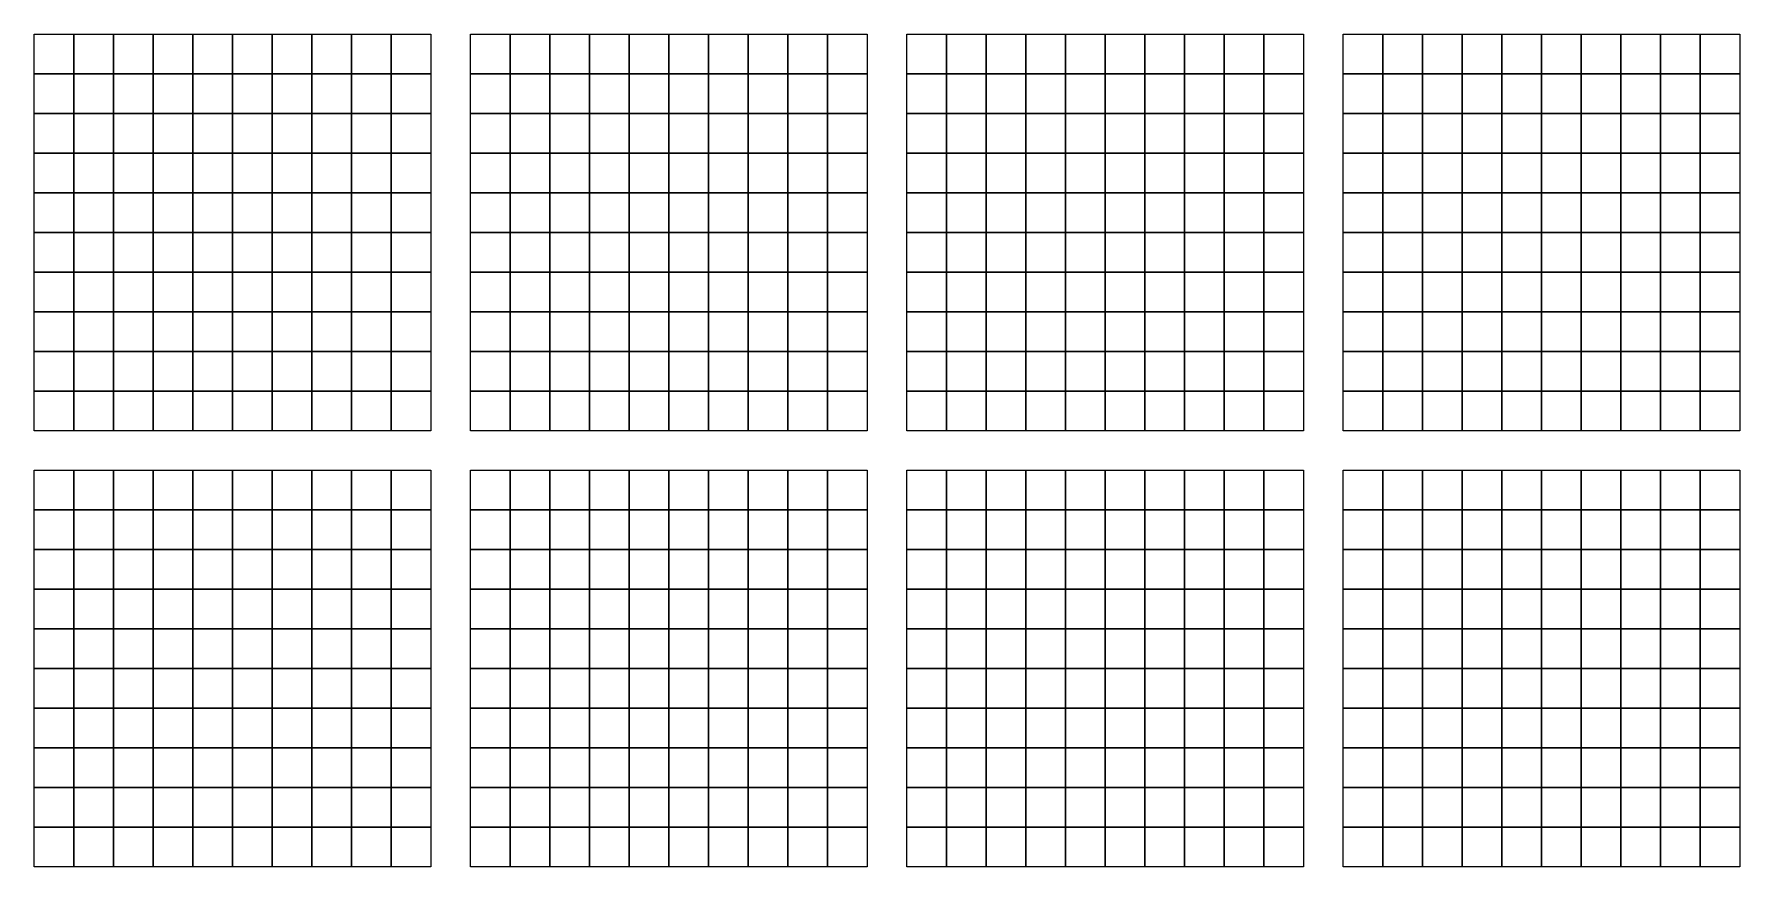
# Model space of a CAD drawing. Header units: millimetres. Extents: x -978 to 2856, y -2564 to 866.
# Drawn here: x 2426 to 2856, y 199 to 409 of the extents above; entities that cross this region are included whole.
import ezdxf

# ---------------------------------------------------------------- set-up
doc = ezdxf.new("R2010")
doc.units = ezdxf.units.MM
doc.header["$MEASUREMENT"] = 0

msp = doc.modelspace()

# ---------------------------------------------------------------- linework, layer by layer
for points in [[(2426, 409), (2436, 409), (2436, 399), (2426, 399)], [(2436, 409), (2446, 409), (2446, 399), (2436, 399)], [(2446, 409), (2456, 409), (2456, 399), (2446, 399)], [(2456, 409), (2466, 409), (2466, 399), (2456, 399)], [(2466, 409), (2476, 409), (2476, 399), (2466, 399)], [(2476, 409), (2486, 409), (2486, 399), (2476, 399)], [(2486, 409), (2496, 409), (2496, 399), (2486, 399)], [(2496, 409), (2506, 409), (2506, 399), (2496, 399)], [(2506, 409), (2516, 409), (2516, 399), (2506, 399)], [(2516, 409), (2526, 409), (2526, 399), (2516, 399)], [(2536, 409), (2546, 409), (2546, 399), (2536, 399)], [(2546, 409), (2556, 409), (2556, 399), (2546, 399)], [(2556, 409), (2566, 409), (2566, 399), (2556, 399)], [(2566, 409), (2576, 409), (2576, 399), (2566, 399)], [(2576, 409), (2586, 409), (2586, 399), (2576, 399)], [(2586, 409), (2596, 409), (2596, 399), (2586, 399)], [(2596, 409), (2606, 409), (2606, 399), (2596, 399)], [(2606, 409), (2616, 409), (2616, 399), (2606, 399)], [(2616, 409), (2626, 409), (2626, 399), (2616, 399)], [(2626, 409), (2636, 409), (2636, 399), (2626, 399)], [(2646, 409), (2656, 409), (2656, 399), (2646, 399)], [(2656, 409), (2666, 409), (2666, 399), (2656, 399)], [(2666, 409), (2676, 409), (2676, 399), (2666, 399)], [(2676, 409), (2686, 409), (2686, 399), (2676, 399)], [(2686, 409), (2696, 409), (2696, 399), (2686, 399)], [(2696, 409), (2706, 409), (2706, 399), (2696, 399)], [(2706, 409), (2716, 409), (2716, 399), (2706, 399)], [(2716, 409), (2726, 409), (2726, 399), (2716, 399)], [(2726, 409), (2736, 409), (2736, 399), (2726, 399)], [(2736, 409), (2746, 409), (2746, 399), (2736, 399)], [(2756, 409), (2766, 409), (2766, 399), (2756, 399)], [(2766, 409), (2776, 409), (2776, 399), (2766, 399)], [(2776, 409), (2786, 409), (2786, 399), (2776, 399)], [(2786, 409), (2796, 409), (2796, 399), (2786, 399)], [(2796, 409), (2806, 409), (2806, 399), (2796, 399)], [(2806, 409), (2816, 409), (2816, 399), (2806, 399)], [(2816, 409), (2826, 409), (2826, 399), (2816, 399)], [(2826, 409), (2836, 409), (2836, 399), (2826, 399)], [(2836, 409), (2846, 409), (2846, 399), (2836, 399)], [(2846, 409), (2856, 409), (2856, 399), (2846, 399)], [(2426, 399), (2436, 399), (2436, 389), (2426, 389)], [(2436, 399), (2446, 399), (2446, 389), (2436, 389)], [(2446, 399), (2456, 399), (2456, 389), (2446, 389)], [(2456, 399), (2466, 399), (2466, 389), (2456, 389)], [(2466, 399), (2476, 399), (2476, 389), (2466, 389)], [(2476, 399), (2486, 399), (2486, 389), (2476, 389)], [(2486, 399), (2496, 399), (2496, 389), (2486, 389)], [(2496, 399), (2506, 399), (2506, 389), (2496, 389)], [(2506, 399), (2516, 399), (2516, 389), (2506, 389)], [(2516, 399), (2526, 399), (2526, 389), (2516, 389)], [(2536, 399), (2546, 399), (2546, 389), (2536, 389)], [(2546, 399), (2556, 399), (2556, 389), (2546, 389)], [(2556, 399), (2566, 399), (2566, 389), (2556, 389)], [(2566, 399), (2576, 399), (2576, 389), (2566, 389)], [(2576, 399), (2586, 399), (2586, 389), (2576, 389)], [(2586, 399), (2596, 399), (2596, 389), (2586, 389)], [(2596, 399), (2606, 399), (2606, 389), (2596, 389)], [(2606, 399), (2616, 399), (2616, 389), (2606, 389)], [(2616, 399), (2626, 399), (2626, 389), (2616, 389)], [(2626, 399), (2636, 399), (2636, 389), (2626, 389)], [(2646, 399), (2656, 399), (2656, 389), (2646, 389)], [(2656, 399), (2666, 399), (2666, 389), (2656, 389)], [(2666, 399), (2676, 399), (2676, 389), (2666, 389)], [(2676, 399), (2686, 399), (2686, 389), (2676, 389)], [(2686, 399), (2696, 399), (2696, 389), (2686, 389)], [(2696, 399), (2706, 399), (2706, 389), (2696, 389)], [(2706, 399), (2716, 399), (2716, 389), (2706, 389)], [(2716, 399), (2726, 399), (2726, 389), (2716, 389)], [(2726, 399), (2736, 399), (2736, 389), (2726, 389)], [(2736, 399), (2746, 399), (2746, 389), (2736, 389)], [(2756, 399), (2766, 399), (2766, 389), (2756, 389)], [(2766, 399), (2776, 399), (2776, 389), (2766, 389)], [(2776, 399), (2786, 399), (2786, 389), (2776, 389)], [(2786, 399), (2796, 399), (2796, 389), (2786, 389)], [(2796, 399), (2806, 399), (2806, 389), (2796, 389)], [(2806, 399), (2816, 399), (2816, 389), (2806, 389)], [(2816, 399), (2826, 399), (2826, 389), (2816, 389)], [(2826, 399), (2836, 399), (2836, 389), (2826, 389)], [(2836, 399), (2846, 399), (2846, 389), (2836, 389)], [(2846, 399), (2856, 399), (2856, 389), (2846, 389)], [(2426, 389), (2436, 389), (2436, 379), (2426, 379)], [(2436, 389), (2446, 389), (2446, 379), (2436, 379)], [(2446, 389), (2456, 389), (2456, 379), (2446, 379)], [(2456, 389), (2466, 389), (2466, 379), (2456, 379)], [(2466, 389), (2476, 389), (2476, 379), (2466, 379)], [(2476, 389), (2486, 389), (2486, 379), (2476, 379)], [(2486, 389), (2496, 389), (2496, 379), (2486, 379)], [(2496, 389), (2506, 389), (2506, 379), (2496, 379)], [(2506, 389), (2516, 389), (2516, 379), (2506, 379)], [(2516, 389), (2526, 389), (2526, 379), (2516, 379)], [(2536, 389), (2546, 389), (2546, 379), (2536, 379)], [(2546, 389), (2556, 389), (2556, 379), (2546, 379)], [(2556, 389), (2566, 389), (2566, 379), (2556, 379)], [(2566, 389), (2576, 389), (2576, 379), (2566, 379)], [(2576, 389), (2586, 389), (2586, 379), (2576, 379)], [(2586, 389), (2596, 389), (2596, 379), (2586, 379)], [(2596, 389), (2606, 389), (2606, 379), (2596, 379)], [(2606, 389), (2616, 389), (2616, 379), (2606, 379)], [(2616, 389), (2626, 389), (2626, 379), (2616, 379)], [(2626, 389), (2636, 389), (2636, 379), (2626, 379)], [(2646, 389), (2656, 389), (2656, 379), (2646, 379)], [(2656, 389), (2666, 389), (2666, 379), (2656, 379)], [(2666, 389), (2676, 389), (2676, 379), (2666, 379)], [(2676, 389), (2686, 389), (2686, 379), (2676, 379)], [(2686, 389), (2696, 389), (2696, 379), (2686, 379)], [(2696, 389), (2706, 389), (2706, 379), (2696, 379)], [(2706, 389), (2716, 389), (2716, 379), (2706, 379)], [(2716, 389), (2726, 389), (2726, 379), (2716, 379)], [(2726, 389), (2736, 389), (2736, 379), (2726, 379)], [(2736, 389), (2746, 389), (2746, 379), (2736, 379)], [(2756, 389), (2766, 389), (2766, 379), (2756, 379)], [(2766, 389), (2776, 389), (2776, 379), (2766, 379)], [(2776, 389), (2786, 389), (2786, 379), (2776, 379)], [(2786, 389), (2796, 389), (2796, 379), (2786, 379)], [(2796, 389), (2806, 389), (2806, 379), (2796, 379)], [(2806, 389), (2816, 389), (2816, 379), (2806, 379)], [(2816, 389), (2826, 389), (2826, 379), (2816, 379)], [(2826, 389), (2836, 389), (2836, 379), (2826, 379)], [(2836, 389), (2846, 389), (2846, 379), (2836, 379)], [(2846, 389), (2856, 389), (2856, 379), (2846, 379)], [(2426, 379), (2436, 379), (2436, 369), (2426, 369)], [(2436, 379), (2446, 379), (2446, 369), (2436, 369)], [(2446, 379), (2456, 379), (2456, 369), (2446, 369)], [(2456, 379), (2466, 379), (2466, 369), (2456, 369)], [(2466, 379), (2476, 379), (2476, 369), (2466, 369)], [(2476, 379), (2486, 379), (2486, 369), (2476, 369)], [(2486, 379), (2496, 379), (2496, 369), (2486, 369)], [(2496, 379), (2506, 379), (2506, 369), (2496, 369)], [(2506, 379), (2516, 379), (2516, 369), (2506, 369)], [(2516, 379), (2526, 379), (2526, 369), (2516, 369)], [(2536, 379), (2546, 379), (2546, 369), (2536, 369)], [(2546, 379), (2556, 379), (2556, 369), (2546, 369)], [(2556, 379), (2566, 379), (2566, 369), (2556, 369)], [(2566, 379), (2576, 379), (2576, 369), (2566, 369)], [(2576, 379), (2586, 379), (2586, 369), (2576, 369)], [(2586, 379), (2596, 379), (2596, 369), (2586, 369)], [(2596, 379), (2606, 379), (2606, 369), (2596, 369)], [(2606, 379), (2616, 379), (2616, 369), (2606, 369)], [(2616, 379), (2626, 379), (2626, 369), (2616, 369)], [(2626, 379), (2636, 379), (2636, 369), (2626, 369)], [(2646, 379), (2656, 379), (2656, 369), (2646, 369)], [(2656, 379), (2666, 379), (2666, 369), (2656, 369)], [(2666, 379), (2676, 379), (2676, 369), (2666, 369)], [(2676, 379), (2686, 379), (2686, 369), (2676, 369)], [(2686, 379), (2696, 379), (2696, 369), (2686, 369)], [(2696, 379), (2706, 379), (2706, 369), (2696, 369)], [(2706, 379), (2716, 379), (2716, 369), (2706, 369)], [(2716, 379), (2726, 379), (2726, 369), (2716, 369)], [(2726, 379), (2736, 379), (2736, 369), (2726, 369)], [(2736, 379), (2746, 379), (2746, 369), (2736, 369)], [(2756, 379), (2766, 379), (2766, 369), (2756, 369)], [(2766, 379), (2776, 379), (2776, 369), (2766, 369)], [(2776, 379), (2786, 379), (2786, 369), (2776, 369)], [(2786, 379), (2796, 379), (2796, 369), (2786, 369)], [(2796, 379), (2806, 379), (2806, 369), (2796, 369)], [(2806, 379), (2816, 379), (2816, 369), (2806, 369)], [(2816, 379), (2826, 379), (2826, 369), (2816, 369)], [(2826, 379), (2836, 379), (2836, 369), (2826, 369)], [(2836, 379), (2846, 379), (2846, 369), (2836, 369)], [(2846, 379), (2856, 379), (2856, 369), (2846, 369)], [(2426, 369), (2436, 369), (2436, 359), (2426, 359)], [(2436, 369), (2446, 369), (2446, 359), (2436, 359)], [(2446, 369), (2456, 369), (2456, 359), (2446, 359)], [(2456, 369), (2466, 369), (2466, 359), (2456, 359)], [(2466, 369), (2476, 369), (2476, 359), (2466, 359)], [(2476, 369), (2486, 369), (2486, 359), (2476, 359)], [(2486, 369), (2496, 369), (2496, 359), (2486, 359)], [(2496, 369), (2506, 369), (2506, 359), (2496, 359)], [(2506, 369), (2516, 369), (2516, 359), (2506, 359)], [(2516, 369), (2526, 369), (2526, 359), (2516, 359)], [(2536, 369), (2546, 369), (2546, 359), (2536, 359)], [(2546, 369), (2556, 369), (2556, 359), (2546, 359)], [(2556, 369), (2566, 369), (2566, 359), (2556, 359)], [(2566, 369), (2576, 369), (2576, 359), (2566, 359)], [(2576, 369), (2586, 369), (2586, 359), (2576, 359)], [(2586, 369), (2596, 369), (2596, 359), (2586, 359)], [(2596, 369), (2606, 369), (2606, 359), (2596, 359)], [(2606, 369), (2616, 369), (2616, 359), (2606, 359)], [(2616, 369), (2626, 369), (2626, 359), (2616, 359)], [(2626, 369), (2636, 369), (2636, 359), (2626, 359)], [(2646, 369), (2656, 369), (2656, 359), (2646, 359)], [(2656, 369), (2666, 369), (2666, 359), (2656, 359)], [(2666, 369), (2676, 369), (2676, 359), (2666, 359)], [(2676, 369), (2686, 369), (2686, 359), (2676, 359)], [(2686, 369), (2696, 369), (2696, 359), (2686, 359)], [(2696, 369), (2706, 369), (2706, 359), (2696, 359)], [(2706, 369), (2716, 369), (2716, 359), (2706, 359)], [(2716, 369), (2726, 369), (2726, 359), (2716, 359)], [(2726, 369), (2736, 369), (2736, 359), (2726, 359)], [(2736, 369), (2746, 369), (2746, 359), (2736, 359)], [(2756, 369), (2766, 369), (2766, 359), (2756, 359)], [(2766, 369), (2776, 369), (2776, 359), (2766, 359)], [(2776, 369), (2786, 369), (2786, 359), (2776, 359)], [(2786, 369), (2796, 369), (2796, 359), (2786, 359)], [(2796, 369), (2806, 369), (2806, 359), (2796, 359)], [(2806, 369), (2816, 369), (2816, 359), (2806, 359)], [(2816, 369), (2826, 369), (2826, 359), (2816, 359)], [(2826, 369), (2836, 369), (2836, 359), (2826, 359)], [(2836, 369), (2846, 369), (2846, 359), (2836, 359)], [(2846, 369), (2856, 369), (2856, 359), (2846, 359)], [(2426, 359), (2436, 359), (2436, 349), (2426, 349)], [(2436, 359), (2446, 359), (2446, 349), (2436, 349)], [(2446, 359), (2456, 359), (2456, 349), (2446, 349)], [(2456, 359), (2466, 359), (2466, 349), (2456, 349)], [(2466, 359), (2476, 359), (2476, 349), (2466, 349)], [(2476, 359), (2486, 359), (2486, 349), (2476, 349)], [(2486, 359), (2496, 359), (2496, 349), (2486, 349)], [(2496, 359), (2506, 359), (2506, 349), (2496, 349)], [(2506, 359), (2516, 359), (2516, 349), (2506, 349)], [(2516, 359), (2526, 359), (2526, 349), (2516, 349)], [(2536, 359), (2546, 359), (2546, 349), (2536, 349)], [(2546, 359), (2556, 359), (2556, 349), (2546, 349)], [(2556, 359), (2566, 359), (2566, 349), (2556, 349)], [(2566, 359), (2576, 359), (2576, 349), (2566, 349)], [(2576, 359), (2586, 359), (2586, 349), (2576, 349)], [(2586, 359), (2596, 359), (2596, 349), (2586, 349)], [(2596, 359), (2606, 359), (2606, 349), (2596, 349)], [(2606, 359), (2616, 359), (2616, 349), (2606, 349)], [(2616, 359), (2626, 359), (2626, 349), (2616, 349)], [(2626, 359), (2636, 359), (2636, 349), (2626, 349)], [(2646, 359), (2656, 359), (2656, 349), (2646, 349)], [(2656, 359), (2666, 359), (2666, 349), (2656, 349)], [(2666, 359), (2676, 359), (2676, 349), (2666, 349)], [(2676, 359), (2686, 359), (2686, 349), (2676, 349)], [(2686, 359), (2696, 359), (2696, 349), (2686, 349)], [(2696, 359), (2706, 359), (2706, 349), (2696, 349)], [(2706, 359), (2716, 359), (2716, 349), (2706, 349)], [(2716, 359), (2726, 359), (2726, 349), (2716, 349)], [(2726, 359), (2736, 359), (2736, 349), (2726, 349)], [(2736, 359), (2746, 359), (2746, 349), (2736, 349)], [(2756, 359), (2766, 359), (2766, 349), (2756, 349)], [(2766, 359), (2776, 359), (2776, 349), (2766, 349)], [(2776, 359), (2786, 359), (2786, 349), (2776, 349)], [(2786, 359), (2796, 359), (2796, 349), (2786, 349)], [(2796, 359), (2806, 359), (2806, 349), (2796, 349)], [(2806, 359), (2816, 359), (2816, 349), (2806, 349)], [(2816, 359), (2826, 359), (2826, 349), (2816, 349)], [(2826, 359), (2836, 359), (2836, 349), (2826, 349)], [(2836, 359), (2846, 359), (2846, 349), (2836, 349)], [(2846, 359), (2856, 359), (2856, 349), (2846, 349)], [(2426, 349), (2436, 349), (2436, 339), (2426, 339)], [(2436, 349), (2446, 349), (2446, 339), (2436, 339)], [(2446, 349), (2456, 349), (2456, 339), (2446, 339)], [(2456, 349), (2466, 349), (2466, 339), (2456, 339)], [(2466, 349), (2476, 349), (2476, 339), (2466, 339)], [(2476, 349), (2486, 349), (2486, 339), (2476, 339)], [(2486, 349), (2496, 349), (2496, 339), (2486, 339)], [(2496, 349), (2506, 349), (2506, 339), (2496, 339)], [(2506, 349), (2516, 349), (2516, 339), (2506, 339)], [(2516, 349), (2526, 349), (2526, 339), (2516, 339)], [(2536, 349), (2546, 349), (2546, 339), (2536, 339)], [(2546, 349), (2556, 349), (2556, 339), (2546, 339)], [(2556, 349), (2566, 349), (2566, 339), (2556, 339)], [(2566, 349), (2576, 349), (2576, 339), (2566, 339)], [(2576, 349), (2586, 349), (2586, 339), (2576, 339)], [(2586, 349), (2596, 349), (2596, 339), (2586, 339)], [(2596, 349), (2606, 349), (2606, 339), (2596, 339)], [(2606, 349), (2616, 349), (2616, 339), (2606, 339)], [(2616, 349), (2626, 349), (2626, 339), (2616, 339)], [(2626, 349), (2636, 349), (2636, 339), (2626, 339)], [(2646, 349), (2656, 349), (2656, 339), (2646, 339)], [(2656, 349), (2666, 349), (2666, 339), (2656, 339)], [(2666, 349), (2676, 349), (2676, 339), (2666, 339)], [(2676, 349), (2686, 349), (2686, 339), (2676, 339)], [(2686, 349), (2696, 349), (2696, 339), (2686, 339)], [(2696, 349), (2706, 349), (2706, 339), (2696, 339)], [(2706, 349), (2716, 349), (2716, 339), (2706, 339)], [(2716, 349), (2726, 349), (2726, 339), (2716, 339)], [(2726, 349), (2736, 349), (2736, 339), (2726, 339)], [(2736, 349), (2746, 349), (2746, 339), (2736, 339)], [(2756, 349), (2766, 349), (2766, 339), (2756, 339)], [(2766, 349), (2776, 349), (2776, 339), (2766, 339)], [(2776, 349), (2786, 349), (2786, 339), (2776, 339)], [(2786, 349), (2796, 349), (2796, 339), (2786, 339)], [(2796, 349), (2806, 349), (2806, 339), (2796, 339)], [(2806, 349), (2816, 349), (2816, 339), (2806, 339)], [(2816, 349), (2826, 349), (2826, 339), (2816, 339)], [(2826, 349), (2836, 349), (2836, 339), (2826, 339)], [(2836, 349), (2846, 349), (2846, 339), (2836, 339)], [(2846, 349), (2856, 349), (2856, 339), (2846, 339)], [(2426, 339), (2436, 339), (2436, 329), (2426, 329)], [(2436, 339), (2446, 339), (2446, 329), (2436, 329)], [(2446, 339), (2456, 339), (2456, 329), (2446, 329)], [(2456, 339), (2466, 339), (2466, 329), (2456, 329)], [(2466, 339), (2476, 339), (2476, 329), (2466, 329)], [(2476, 339), (2486, 339), (2486, 329), (2476, 329)], [(2486, 339), (2496, 339), (2496, 329), (2486, 329)], [(2496, 339), (2506, 339), (2506, 329), (2496, 329)], [(2506, 339), (2516, 339), (2516, 329), (2506, 329)], [(2516, 339), (2526, 339), (2526, 329), (2516, 329)], [(2536, 339), (2546, 339), (2546, 329), (2536, 329)], [(2546, 339), (2556, 339), (2556, 329), (2546, 329)], [(2556, 339), (2566, 339), (2566, 329), (2556, 329)], [(2566, 339), (2576, 339), (2576, 329), (2566, 329)], [(2576, 339), (2586, 339), (2586, 329), (2576, 329)], [(2586, 339), (2596, 339), (2596, 329), (2586, 329)], [(2596, 339), (2606, 339), (2606, 329), (2596, 329)], [(2606, 339), (2616, 339), (2616, 329), (2606, 329)], [(2616, 339), (2626, 339), (2626, 329), (2616, 329)], [(2626, 339), (2636, 339), (2636, 329), (2626, 329)], [(2646, 339), (2656, 339), (2656, 329), (2646, 329)], [(2656, 339), (2666, 339), (2666, 329), (2656, 329)], [(2666, 339), (2676, 339), (2676, 329), (2666, 329)], [(2676, 339), (2686, 339), (2686, 329), (2676, 329)], [(2686, 339), (2696, 339), (2696, 329), (2686, 329)], [(2696, 339), (2706, 339), (2706, 329), (2696, 329)], [(2706, 339), (2716, 339), (2716, 329), (2706, 329)], [(2716, 339), (2726, 339), (2726, 329), (2716, 329)], [(2726, 339), (2736, 339), (2736, 329), (2726, 329)], [(2736, 339), (2746, 339), (2746, 329), (2736, 329)], [(2756, 339), (2766, 339), (2766, 329), (2756, 329)], [(2766, 339), (2776, 339), (2776, 329), (2766, 329)], [(2776, 339), (2786, 339), (2786, 329), (2776, 329)], [(2786, 339), (2796, 339), (2796, 329), (2786, 329)], [(2796, 339), (2806, 339), (2806, 329), (2796, 329)], [(2806, 339), (2816, 339), (2816, 329), (2806, 329)], [(2816, 339), (2826, 339), (2826, 329), (2816, 329)], [(2826, 339), (2836, 339), (2836, 329), (2826, 329)], [(2836, 339), (2846, 339), (2846, 329), (2836, 329)], [(2846, 339), (2856, 339), (2856, 329), (2846, 329)], [(2426, 329), (2436, 329), (2436, 319), (2426, 319)], [(2436, 329), (2446, 329), (2446, 319), (2436, 319)], [(2446, 329), (2456, 329), (2456, 319), (2446, 319)], [(2456, 329), (2466, 329), (2466, 319), (2456, 319)], [(2466, 329), (2476, 329), (2476, 319), (2466, 319)], [(2476, 329), (2486, 329), (2486, 319), (2476, 319)], [(2486, 329), (2496, 329), (2496, 319), (2486, 319)], [(2496, 329), (2506, 329), (2506, 319), (2496, 319)], [(2506, 329), (2516, 329), (2516, 319), (2506, 319)], [(2516, 329), (2526, 329), (2526, 319), (2516, 319)], [(2536, 329), (2546, 329), (2546, 319), (2536, 319)], [(2546, 329), (2556, 329), (2556, 319), (2546, 319)], [(2556, 329), (2566, 329), (2566, 319), (2556, 319)], [(2566, 329), (2576, 329), (2576, 319), (2566, 319)], [(2576, 329), (2586, 329), (2586, 319), (2576, 319)], [(2586, 329), (2596, 329), (2596, 319), (2586, 319)], [(2596, 329), (2606, 329), (2606, 319), (2596, 319)], [(2606, 329), (2616, 329), (2616, 319), (2606, 319)], [(2616, 329), (2626, 329), (2626, 319), (2616, 319)], [(2626, 329), (2636, 329), (2636, 319), (2626, 319)], [(2646, 329), (2656, 329), (2656, 319), (2646, 319)], [(2656, 329), (2666, 329), (2666, 319), (2656, 319)], [(2666, 329), (2676, 329), (2676, 319), (2666, 319)], [(2676, 329), (2686, 329), (2686, 319), (2676, 319)], [(2686, 329), (2696, 329), (2696, 319), (2686, 319)], [(2696, 329), (2706, 329), (2706, 319), (2696, 319)], [(2706, 329), (2716, 329), (2716, 319), (2706, 319)], [(2716, 329), (2726, 329), (2726, 319), (2716, 319)], [(2726, 329), (2736, 329), (2736, 319), (2726, 319)], [(2736, 329), (2746, 329), (2746, 319), (2736, 319)], [(2756, 329), (2766, 329), (2766, 319), (2756, 319)], [(2766, 329), (2776, 329), (2776, 319), (2766, 319)], [(2776, 329), (2786, 329), (2786, 319), (2776, 319)], [(2786, 329), (2796, 329), (2796, 319), (2786, 319)], [(2796, 329), (2806, 329), (2806, 319), (2796, 319)], [(2806, 329), (2816, 329), (2816, 319), (2806, 319)], [(2816, 329), (2826, 329), (2826, 319), (2816, 319)], [(2826, 329), (2836, 329), (2836, 319), (2826, 319)], [(2836, 329), (2846, 329), (2846, 319), (2836, 319)], [(2846, 329), (2856, 329), (2856, 319), (2846, 319)], [(2426, 319), (2436, 319), (2436, 309), (2426, 309)], [(2436, 319), (2446, 319), (2446, 309), (2436, 309)], [(2446, 319), (2456, 319), (2456, 309), (2446, 309)], [(2456, 319), (2466, 319), (2466, 309), (2456, 309)], [(2466, 319), (2476, 319), (2476, 309), (2466, 309)], [(2476, 319), (2486, 319), (2486, 309), (2476, 309)], [(2486, 319), (2496, 319), (2496, 309), (2486, 309)], [(2496, 319), (2506, 319), (2506, 309), (2496, 309)], [(2506, 319), (2516, 319), (2516, 309), (2506, 309)], [(2516, 319), (2526, 319), (2526, 309), (2516, 309)], [(2536, 319), (2546, 319), (2546, 309), (2536, 309)], [(2546, 319), (2556, 319), (2556, 309), (2546, 309)], [(2556, 319), (2566, 319), (2566, 309), (2556, 309)], [(2566, 319), (2576, 319), (2576, 309), (2566, 309)], [(2576, 319), (2586, 319), (2586, 309), (2576, 309)], [(2586, 319), (2596, 319), (2596, 309), (2586, 309)], [(2596, 319), (2606, 319), (2606, 309), (2596, 309)], [(2606, 319), (2616, 319), (2616, 309), (2606, 309)], [(2616, 319), (2626, 319), (2626, 309), (2616, 309)], [(2626, 319), (2636, 319), (2636, 309), (2626, 309)], [(2646, 319), (2656, 319), (2656, 309), (2646, 309)], [(2656, 319), (2666, 319), (2666, 309), (2656, 309)], [(2666, 319), (2676, 319), (2676, 309), (2666, 309)], [(2676, 319), (2686, 319), (2686, 309), (2676, 309)], [(2686, 319), (2696, 319), (2696, 309), (2686, 309)], [(2696, 319), (2706, 319), (2706, 309), (2696, 309)], [(2706, 319), (2716, 319), (2716, 309), (2706, 309)], [(2716, 319), (2726, 319), (2726, 309), (2716, 309)], [(2726, 319), (2736, 319), (2736, 309), (2726, 309)], [(2736, 319), (2746, 319), (2746, 309), (2736, 309)], [(2756, 319), (2766, 319), (2766, 309), (2756, 309)], [(2766, 319), (2776, 319), (2776, 309), (2766, 309)], [(2776, 319), (2786, 319), (2786, 309), (2776, 309)], [(2786, 319), (2796, 319), (2796, 309), (2786, 309)], [(2796, 319), (2806, 319), (2806, 309), (2796, 309)], [(2806, 319), (2816, 319), (2816, 309), (2806, 309)], [(2816, 319), (2826, 319), (2826, 309), (2816, 309)], [(2826, 319), (2836, 319), (2836, 309), (2826, 309)], [(2836, 319), (2846, 319), (2846, 309), (2836, 309)], [(2846, 319), (2856, 319), (2856, 309), (2846, 309)], [(2426, 299), (2436, 299), (2436, 289), (2426, 289)], [(2436, 299), (2446, 299), (2446, 289), (2436, 289)], [(2446, 299), (2456, 299), (2456, 289), (2446, 289)], [(2456, 299), (2466, 299), (2466, 289), (2456, 289)], [(2466, 299), (2476, 299), (2476, 289), (2466, 289)], [(2476, 299), (2486, 299), (2486, 289), (2476, 289)], [(2486, 299), (2496, 299), (2496, 289), (2486, 289)], [(2496, 299), (2506, 299), (2506, 289), (2496, 289)], [(2506, 299), (2516, 299), (2516, 289), (2506, 289)], [(2516, 299), (2526, 299), (2526, 289), (2516, 289)], [(2536, 299), (2546, 299), (2546, 289), (2536, 289)], [(2546, 299), (2556, 299), (2556, 289), (2546, 289)], [(2556, 299), (2566, 299), (2566, 289), (2556, 289)], [(2566, 299), (2576, 299), (2576, 289), (2566, 289)], [(2576, 299), (2586, 299), (2586, 289), (2576, 289)], [(2586, 299), (2596, 299), (2596, 289), (2586, 289)], [(2596, 299), (2606, 299), (2606, 289), (2596, 289)], [(2606, 299), (2616, 299), (2616, 289), (2606, 289)], [(2616, 299), (2626, 299), (2626, 289), (2616, 289)], [(2626, 299), (2636, 299), (2636, 289), (2626, 289)], [(2646, 299), (2656, 299), (2656, 289), (2646, 289)], [(2656, 299), (2666, 299), (2666, 289), (2656, 289)], [(2666, 299), (2676, 299), (2676, 289), (2666, 289)], [(2676, 299), (2686, 299), (2686, 289), (2676, 289)], [(2686, 299), (2696, 299), (2696, 289), (2686, 289)], [(2696, 299), (2706, 299), (2706, 289), (2696, 289)], [(2706, 299), (2716, 299), (2716, 289), (2706, 289)], [(2716, 299), (2726, 299), (2726, 289), (2716, 289)], [(2726, 299), (2736, 299), (2736, 289), (2726, 289)], [(2736, 299), (2746, 299), (2746, 289), (2736, 289)], [(2756, 299), (2766, 299), (2766, 289), (2756, 289)], [(2766, 299), (2776, 299), (2776, 289), (2766, 289)], [(2776, 299), (2786, 299), (2786, 289), (2776, 289)], [(2786, 299), (2796, 299), (2796, 289), (2786, 289)], [(2796, 299), (2806, 299), (2806, 289), (2796, 289)], [(2806, 299), (2816, 299), (2816, 289), (2806, 289)], [(2816, 299), (2826, 299), (2826, 289), (2816, 289)], [(2826, 299), (2836, 299), (2836, 289), (2826, 289)], [(2836, 299), (2846, 299), (2846, 289), (2836, 289)], [(2846, 299), (2856, 299), (2856, 289), (2846, 289)], [(2426, 289), (2436, 289), (2436, 279), (2426, 279)], [(2436, 289), (2446, 289), (2446, 279), (2436, 279)], [(2446, 289), (2456, 289), (2456, 279), (2446, 279)], [(2456, 289), (2466, 289), (2466, 279), (2456, 279)], [(2466, 289), (2476, 289), (2476, 279), (2466, 279)], [(2476, 289), (2486, 289), (2486, 279), (2476, 279)], [(2486, 289), (2496, 289), (2496, 279), (2486, 279)], [(2496, 289), (2506, 289), (2506, 279), (2496, 279)], [(2506, 289), (2516, 289), (2516, 279), (2506, 279)], [(2516, 289), (2526, 289), (2526, 279), (2516, 279)], [(2536, 289), (2546, 289), (2546, 279), (2536, 279)], [(2546, 289), (2556, 289), (2556, 279), (2546, 279)], [(2556, 289), (2566, 289), (2566, 279), (2556, 279)], [(2566, 289), (2576, 289), (2576, 279), (2566, 279)], [(2576, 289), (2586, 289), (2586, 279), (2576, 279)], [(2586, 289), (2596, 289), (2596, 279), (2586, 279)], [(2596, 289), (2606, 289), (2606, 279), (2596, 279)], [(2606, 289), (2616, 289), (2616, 279), (2606, 279)], [(2616, 289), (2626, 289), (2626, 279), (2616, 279)], [(2626, 289), (2636, 289), (2636, 279), (2626, 279)], [(2646, 289), (2656, 289), (2656, 279), (2646, 279)], [(2656, 289), (2666, 289), (2666, 279), (2656, 279)], [(2666, 289), (2676, 289), (2676, 279), (2666, 279)], [(2676, 289), (2686, 289), (2686, 279), (2676, 279)], [(2686, 289), (2696, 289), (2696, 279), (2686, 279)], [(2696, 289), (2706, 289), (2706, 279), (2696, 279)], [(2706, 289), (2716, 289), (2716, 279), (2706, 279)], [(2716, 289), (2726, 289), (2726, 279), (2716, 279)], [(2726, 289), (2736, 289), (2736, 279), (2726, 279)], [(2736, 289), (2746, 289), (2746, 279), (2736, 279)], [(2756, 289), (2766, 289), (2766, 279), (2756, 279)], [(2766, 289), (2776, 289), (2776, 279), (2766, 279)], [(2776, 289), (2786, 289), (2786, 279), (2776, 279)], [(2786, 289), (2796, 289), (2796, 279), (2786, 279)], [(2796, 289), (2806, 289), (2806, 279), (2796, 279)], [(2806, 289), (2816, 289), (2816, 279), (2806, 279)], [(2816, 289), (2826, 289), (2826, 279), (2816, 279)], [(2826, 289), (2836, 289), (2836, 279), (2826, 279)], [(2836, 289), (2846, 289), (2846, 279), (2836, 279)], [(2846, 289), (2856, 289), (2856, 279), (2846, 279)], [(2426, 279), (2436, 279), (2436, 269), (2426, 269)], [(2436, 279), (2446, 279), (2446, 269), (2436, 269)], [(2446, 279), (2456, 279), (2456, 269), (2446, 269)], [(2456, 279), (2466, 279), (2466, 269), (2456, 269)], [(2466, 279), (2476, 279), (2476, 269), (2466, 269)], [(2476, 279), (2486, 279), (2486, 269), (2476, 269)], [(2486, 279), (2496, 279), (2496, 269), (2486, 269)], [(2496, 279), (2506, 279), (2506, 269), (2496, 269)], [(2506, 279), (2516, 279), (2516, 269), (2506, 269)], [(2516, 279), (2526, 279), (2526, 269), (2516, 269)], [(2536, 279), (2546, 279), (2546, 269), (2536, 269)], [(2546, 279), (2556, 279), (2556, 269), (2546, 269)], [(2556, 279), (2566, 279), (2566, 269), (2556, 269)], [(2566, 279), (2576, 279), (2576, 269), (2566, 269)], [(2576, 279), (2586, 279), (2586, 269), (2576, 269)], [(2586, 279), (2596, 279), (2596, 269), (2586, 269)], [(2596, 279), (2606, 279), (2606, 269), (2596, 269)], [(2606, 279), (2616, 279), (2616, 269), (2606, 269)], [(2616, 279), (2626, 279), (2626, 269), (2616, 269)], [(2626, 279), (2636, 279), (2636, 269), (2626, 269)], [(2646, 279), (2656, 279), (2656, 269), (2646, 269)], [(2656, 279), (2666, 279), (2666, 269), (2656, 269)], [(2666, 279), (2676, 279), (2676, 269), (2666, 269)], [(2676, 279), (2686, 279), (2686, 269), (2676, 269)], [(2686, 279), (2696, 279), (2696, 269), (2686, 269)], [(2696, 279), (2706, 279), (2706, 269), (2696, 269)], [(2706, 279), (2716, 279), (2716, 269), (2706, 269)], [(2716, 279), (2726, 279), (2726, 269), (2716, 269)], [(2726, 279), (2736, 279), (2736, 269), (2726, 269)], [(2736, 279), (2746, 279), (2746, 269), (2736, 269)], [(2756, 279), (2766, 279), (2766, 269), (2756, 269)], [(2766, 279), (2776, 279), (2776, 269), (2766, 269)], [(2776, 279), (2786, 279), (2786, 269), (2776, 269)], [(2786, 279), (2796, 279), (2796, 269), (2786, 269)], [(2796, 279), (2806, 279), (2806, 269), (2796, 269)], [(2806, 279), (2816, 279), (2816, 269), (2806, 269)], [(2816, 279), (2826, 279), (2826, 269), (2816, 269)], [(2826, 279), (2836, 279), (2836, 269), (2826, 269)], [(2836, 279), (2846, 279), (2846, 269), (2836, 269)], [(2846, 279), (2856, 279), (2856, 269), (2846, 269)], [(2426, 269), (2436, 269), (2436, 259), (2426, 259)], [(2436, 269), (2446, 269), (2446, 259), (2436, 259)], [(2446, 269), (2456, 269), (2456, 259), (2446, 259)], [(2456, 269), (2466, 269), (2466, 259), (2456, 259)], [(2466, 269), (2476, 269), (2476, 259), (2466, 259)], [(2476, 269), (2486, 269), (2486, 259), (2476, 259)], [(2486, 269), (2496, 269), (2496, 259), (2486, 259)], [(2496, 269), (2506, 269), (2506, 259), (2496, 259)], [(2506, 269), (2516, 269), (2516, 259), (2506, 259)], [(2516, 269), (2526, 269), (2526, 259), (2516, 259)], [(2536, 269), (2546, 269), (2546, 259), (2536, 259)], [(2546, 269), (2556, 269), (2556, 259), (2546, 259)], [(2556, 269), (2566, 269), (2566, 259), (2556, 259)], [(2566, 269), (2576, 269), (2576, 259), (2566, 259)], [(2576, 269), (2586, 269), (2586, 259), (2576, 259)], [(2586, 269), (2596, 269), (2596, 259), (2586, 259)], [(2596, 269), (2606, 269), (2606, 259), (2596, 259)], [(2606, 269), (2616, 269), (2616, 259), (2606, 259)], [(2616, 269), (2626, 269), (2626, 259), (2616, 259)], [(2626, 269), (2636, 269), (2636, 259), (2626, 259)], [(2646, 269), (2656, 269), (2656, 259), (2646, 259)], [(2656, 269), (2666, 269), (2666, 259), (2656, 259)], [(2666, 269), (2676, 269), (2676, 259), (2666, 259)], [(2676, 269), (2686, 269), (2686, 259), (2676, 259)], [(2686, 269), (2696, 269), (2696, 259), (2686, 259)], [(2696, 269), (2706, 269), (2706, 259), (2696, 259)], [(2706, 269), (2716, 269), (2716, 259), (2706, 259)], [(2716, 269), (2726, 269), (2726, 259), (2716, 259)], [(2726, 269), (2736, 269), (2736, 259), (2726, 259)], [(2736, 269), (2746, 269), (2746, 259), (2736, 259)], [(2756, 269), (2766, 269), (2766, 259), (2756, 259)], [(2766, 269), (2776, 269), (2776, 259), (2766, 259)], [(2776, 269), (2786, 269), (2786, 259), (2776, 259)], [(2786, 269), (2796, 269), (2796, 259), (2786, 259)], [(2796, 269), (2806, 269), (2806, 259), (2796, 259)], [(2806, 269), (2816, 269), (2816, 259), (2806, 259)], [(2816, 269), (2826, 269), (2826, 259), (2816, 259)], [(2826, 269), (2836, 269), (2836, 259), (2826, 259)], [(2836, 269), (2846, 269), (2846, 259), (2836, 259)], [(2846, 269), (2856, 269), (2856, 259), (2846, 259)], [(2426, 259), (2436, 259), (2436, 249), (2426, 249)], [(2436, 259), (2446, 259), (2446, 249), (2436, 249)], [(2446, 259), (2456, 259), (2456, 249), (2446, 249)], [(2456, 259), (2466, 259), (2466, 249), (2456, 249)], [(2466, 259), (2476, 259), (2476, 249), (2466, 249)], [(2476, 259), (2486, 259), (2486, 249), (2476, 249)], [(2486, 259), (2496, 259), (2496, 249), (2486, 249)], [(2496, 259), (2506, 259), (2506, 249), (2496, 249)], [(2506, 259), (2516, 259), (2516, 249), (2506, 249)], [(2516, 259), (2526, 259), (2526, 249), (2516, 249)], [(2536, 259), (2546, 259), (2546, 249), (2536, 249)], [(2546, 259), (2556, 259), (2556, 249), (2546, 249)], [(2556, 259), (2566, 259), (2566, 249), (2556, 249)], [(2566, 259), (2576, 259), (2576, 249), (2566, 249)], [(2576, 259), (2586, 259), (2586, 249), (2576, 249)], [(2586, 259), (2596, 259), (2596, 249), (2586, 249)], [(2596, 259), (2606, 259), (2606, 249), (2596, 249)], [(2606, 259), (2616, 259), (2616, 249), (2606, 249)], [(2616, 259), (2626, 259), (2626, 249), (2616, 249)], [(2626, 259), (2636, 259), (2636, 249), (2626, 249)], [(2646, 259), (2656, 259), (2656, 249), (2646, 249)], [(2656, 259), (2666, 259), (2666, 249), (2656, 249)], [(2666, 259), (2676, 259), (2676, 249), (2666, 249)], [(2676, 259), (2686, 259), (2686, 249), (2676, 249)], [(2686, 259), (2696, 259), (2696, 249), (2686, 249)], [(2696, 259), (2706, 259), (2706, 249), (2696, 249)], [(2706, 259), (2716, 259), (2716, 249), (2706, 249)], [(2716, 259), (2726, 259), (2726, 249), (2716, 249)], [(2726, 259), (2736, 259), (2736, 249), (2726, 249)], [(2736, 259), (2746, 259), (2746, 249), (2736, 249)], [(2756, 259), (2766, 259), (2766, 249), (2756, 249)], [(2766, 259), (2776, 259), (2776, 249), (2766, 249)], [(2776, 259), (2786, 259), (2786, 249), (2776, 249)], [(2786, 259), (2796, 259), (2796, 249), (2786, 249)], [(2796, 259), (2806, 259), (2806, 249), (2796, 249)], [(2806, 259), (2816, 259), (2816, 249), (2806, 249)], [(2816, 259), (2826, 259), (2826, 249), (2816, 249)], [(2826, 259), (2836, 259), (2836, 249), (2826, 249)], [(2836, 259), (2846, 259), (2846, 249), (2836, 249)], [(2846, 259), (2856, 259), (2856, 249), (2846, 249)], [(2426, 249), (2436, 249), (2436, 239), (2426, 239)], [(2436, 249), (2446, 249), (2446, 239), (2436, 239)], [(2446, 249), (2456, 249), (2456, 239), (2446, 239)], [(2456, 249), (2466, 249), (2466, 239), (2456, 239)], [(2466, 249), (2476, 249), (2476, 239), (2466, 239)], [(2476, 249), (2486, 249), (2486, 239), (2476, 239)], [(2486, 249), (2496, 249), (2496, 239), (2486, 239)], [(2496, 249), (2506, 249), (2506, 239), (2496, 239)], [(2506, 249), (2516, 249), (2516, 239), (2506, 239)], [(2516, 249), (2526, 249), (2526, 239), (2516, 239)], [(2536, 249), (2546, 249), (2546, 239), (2536, 239)], [(2546, 249), (2556, 249), (2556, 239), (2546, 239)], [(2556, 249), (2566, 249), (2566, 239), (2556, 239)], [(2566, 249), (2576, 249), (2576, 239), (2566, 239)], [(2576, 249), (2586, 249), (2586, 239), (2576, 239)], [(2586, 249), (2596, 249), (2596, 239), (2586, 239)], [(2596, 249), (2606, 249), (2606, 239), (2596, 239)], [(2606, 249), (2616, 249), (2616, 239), (2606, 239)], [(2616, 249), (2626, 249), (2626, 239), (2616, 239)], [(2626, 249), (2636, 249), (2636, 239), (2626, 239)], [(2646, 249), (2656, 249), (2656, 239), (2646, 239)], [(2656, 249), (2666, 249), (2666, 239), (2656, 239)], [(2666, 249), (2676, 249), (2676, 239), (2666, 239)], [(2676, 249), (2686, 249), (2686, 239), (2676, 239)], [(2686, 249), (2696, 249), (2696, 239), (2686, 239)], [(2696, 249), (2706, 249), (2706, 239), (2696, 239)], [(2706, 249), (2716, 249), (2716, 239), (2706, 239)], [(2716, 249), (2726, 249), (2726, 239), (2716, 239)], [(2726, 249), (2736, 249), (2736, 239), (2726, 239)], [(2736, 249), (2746, 249), (2746, 239), (2736, 239)], [(2756, 249), (2766, 249), (2766, 239), (2756, 239)], [(2766, 249), (2776, 249), (2776, 239), (2766, 239)], [(2776, 249), (2786, 249), (2786, 239), (2776, 239)], [(2786, 249), (2796, 249), (2796, 239), (2786, 239)], [(2796, 249), (2806, 249), (2806, 239), (2796, 239)], [(2806, 249), (2816, 249), (2816, 239), (2806, 239)], [(2816, 249), (2826, 249), (2826, 239), (2816, 239)], [(2826, 249), (2836, 249), (2836, 239), (2826, 239)], [(2836, 249), (2846, 249), (2846, 239), (2836, 239)], [(2846, 249), (2856, 249), (2856, 239), (2846, 239)], [(2426, 239), (2436, 239), (2436, 229), (2426, 229)], [(2436, 239), (2446, 239), (2446, 229), (2436, 229)], [(2446, 239), (2456, 239), (2456, 229), (2446, 229)], [(2456, 239), (2466, 239), (2466, 229), (2456, 229)], [(2466, 239), (2476, 239), (2476, 229), (2466, 229)], [(2476, 239), (2486, 239), (2486, 229), (2476, 229)], [(2486, 239), (2496, 239), (2496, 229), (2486, 229)], [(2496, 239), (2506, 239), (2506, 229), (2496, 229)], [(2506, 239), (2516, 239), (2516, 229), (2506, 229)], [(2516, 239), (2526, 239), (2526, 229), (2516, 229)], [(2536, 239), (2546, 239), (2546, 229), (2536, 229)], [(2546, 239), (2556, 239), (2556, 229), (2546, 229)], [(2556, 239), (2566, 239), (2566, 229), (2556, 229)], [(2566, 239), (2576, 239), (2576, 229), (2566, 229)], [(2576, 239), (2586, 239), (2586, 229), (2576, 229)], [(2586, 239), (2596, 239), (2596, 229), (2586, 229)], [(2596, 239), (2606, 239), (2606, 229), (2596, 229)], [(2606, 239), (2616, 239), (2616, 229), (2606, 229)], [(2616, 239), (2626, 239), (2626, 229), (2616, 229)], [(2626, 239), (2636, 239), (2636, 229), (2626, 229)], [(2646, 239), (2656, 239), (2656, 229), (2646, 229)], [(2656, 239), (2666, 239), (2666, 229), (2656, 229)], [(2666, 239), (2676, 239), (2676, 229), (2666, 229)], [(2676, 239), (2686, 239), (2686, 229), (2676, 229)], [(2686, 239), (2696, 239), (2696, 229), (2686, 229)], [(2696, 239), (2706, 239), (2706, 229), (2696, 229)], [(2706, 239), (2716, 239), (2716, 229), (2706, 229)], [(2716, 239), (2726, 239), (2726, 229), (2716, 229)], [(2726, 239), (2736, 239), (2736, 229), (2726, 229)], [(2736, 239), (2746, 239), (2746, 229), (2736, 229)], [(2756, 239), (2766, 239), (2766, 229), (2756, 229)], [(2766, 239), (2776, 239), (2776, 229), (2766, 229)], [(2776, 239), (2786, 239), (2786, 229), (2776, 229)], [(2786, 239), (2796, 239), (2796, 229), (2786, 229)], [(2796, 239), (2806, 239), (2806, 229), (2796, 229)], [(2806, 239), (2816, 239), (2816, 229), (2806, 229)], [(2816, 239), (2826, 239), (2826, 229), (2816, 229)], [(2826, 239), (2836, 239), (2836, 229), (2826, 229)], [(2836, 239), (2846, 239), (2846, 229), (2836, 229)], [(2846, 239), (2856, 239), (2856, 229), (2846, 229)], [(2426, 229), (2436, 229), (2436, 219), (2426, 219)], [(2436, 229), (2446, 229), (2446, 219), (2436, 219)], [(2446, 229), (2456, 229), (2456, 219), (2446, 219)], [(2456, 229), (2466, 229), (2466, 219), (2456, 219)], [(2466, 229), (2476, 229), (2476, 219), (2466, 219)], [(2476, 229), (2486, 229), (2486, 219), (2476, 219)], [(2486, 229), (2496, 229), (2496, 219), (2486, 219)], [(2496, 229), (2506, 229), (2506, 219), (2496, 219)], [(2506, 229), (2516, 229), (2516, 219), (2506, 219)], [(2516, 229), (2526, 229), (2526, 219), (2516, 219)], [(2536, 229), (2546, 229), (2546, 219), (2536, 219)], [(2546, 229), (2556, 229), (2556, 219), (2546, 219)], [(2556, 229), (2566, 229), (2566, 219), (2556, 219)], [(2566, 229), (2576, 229), (2576, 219), (2566, 219)], [(2576, 229), (2586, 229), (2586, 219), (2576, 219)], [(2586, 229), (2596, 229), (2596, 219), (2586, 219)], [(2596, 229), (2606, 229), (2606, 219), (2596, 219)], [(2606, 229), (2616, 229), (2616, 219), (2606, 219)], [(2616, 229), (2626, 229), (2626, 219), (2616, 219)], [(2626, 229), (2636, 229), (2636, 219), (2626, 219)], [(2646, 229), (2656, 229), (2656, 219), (2646, 219)], [(2656, 229), (2666, 229), (2666, 219), (2656, 219)], [(2666, 229), (2676, 229), (2676, 219), (2666, 219)], [(2676, 229), (2686, 229), (2686, 219), (2676, 219)], [(2686, 229), (2696, 229), (2696, 219), (2686, 219)], [(2696, 229), (2706, 229), (2706, 219), (2696, 219)], [(2706, 229), (2716, 229), (2716, 219), (2706, 219)], [(2716, 229), (2726, 229), (2726, 219), (2716, 219)], [(2726, 229), (2736, 229), (2736, 219), (2726, 219)], [(2736, 229), (2746, 229), (2746, 219), (2736, 219)], [(2756, 229), (2766, 229), (2766, 219), (2756, 219)], [(2766, 229), (2776, 229), (2776, 219), (2766, 219)], [(2776, 229), (2786, 229), (2786, 219), (2776, 219)], [(2786, 229), (2796, 229), (2796, 219), (2786, 219)], [(2796, 229), (2806, 229), (2806, 219), (2796, 219)], [(2806, 229), (2816, 229), (2816, 219), (2806, 219)], [(2816, 229), (2826, 229), (2826, 219), (2816, 219)], [(2826, 229), (2836, 229), (2836, 219), (2826, 219)], [(2836, 229), (2846, 229), (2846, 219), (2836, 219)], [(2846, 229), (2856, 229), (2856, 219), (2846, 219)], [(2426, 219), (2436, 219), (2436, 209), (2426, 209)], [(2436, 219), (2446, 219), (2446, 209), (2436, 209)], [(2446, 219), (2456, 219), (2456, 209), (2446, 209)], [(2456, 219), (2466, 219), (2466, 209), (2456, 209)], [(2466, 219), (2476, 219), (2476, 209), (2466, 209)], [(2476, 219), (2486, 219), (2486, 209), (2476, 209)], [(2486, 219), (2496, 219), (2496, 209), (2486, 209)], [(2496, 219), (2506, 219), (2506, 209), (2496, 209)], [(2506, 219), (2516, 219), (2516, 209), (2506, 209)], [(2516, 219), (2526, 219), (2526, 209), (2516, 209)], [(2536, 219), (2546, 219), (2546, 209), (2536, 209)], [(2546, 219), (2556, 219), (2556, 209), (2546, 209)], [(2556, 219), (2566, 219), (2566, 209), (2556, 209)], [(2566, 219), (2576, 219), (2576, 209), (2566, 209)], [(2576, 219), (2586, 219), (2586, 209), (2576, 209)], [(2586, 219), (2596, 219), (2596, 209), (2586, 209)], [(2596, 219), (2606, 219), (2606, 209), (2596, 209)], [(2606, 219), (2616, 219), (2616, 209), (2606, 209)], [(2616, 219), (2626, 219), (2626, 209), (2616, 209)], [(2626, 219), (2636, 219), (2636, 209), (2626, 209)], [(2646, 219), (2656, 219), (2656, 209), (2646, 209)], [(2656, 219), (2666, 219), (2666, 209), (2656, 209)], [(2666, 219), (2676, 219), (2676, 209), (2666, 209)], [(2676, 219), (2686, 219), (2686, 209), (2676, 209)], [(2686, 219), (2696, 219), (2696, 209), (2686, 209)], [(2696, 219), (2706, 219), (2706, 209), (2696, 209)], [(2706, 219), (2716, 219), (2716, 209), (2706, 209)], [(2716, 219), (2726, 219), (2726, 209), (2716, 209)], [(2726, 219), (2736, 219), (2736, 209), (2726, 209)], [(2736, 219), (2746, 219), (2746, 209), (2736, 209)], [(2756, 219), (2766, 219), (2766, 209), (2756, 209)], [(2766, 219), (2776, 219), (2776, 209), (2766, 209)], [(2776, 219), (2786, 219), (2786, 209), (2776, 209)], [(2786, 219), (2796, 219), (2796, 209), (2786, 209)], [(2796, 219), (2806, 219), (2806, 209), (2796, 209)], [(2806, 219), (2816, 219), (2816, 209), (2806, 209)], [(2816, 219), (2826, 219), (2826, 209), (2816, 209)], [(2826, 219), (2836, 219), (2836, 209), (2826, 209)], [(2836, 219), (2846, 219), (2846, 209), (2836, 209)], [(2846, 219), (2856, 219), (2856, 209), (2846, 209)], [(2426, 209), (2436, 209), (2436, 199), (2426, 199)], [(2436, 209), (2446, 209), (2446, 199), (2436, 199)], [(2446, 209), (2456, 209), (2456, 199), (2446, 199)], [(2456, 209), (2466, 209), (2466, 199), (2456, 199)], [(2466, 209), (2476, 209), (2476, 199), (2466, 199)], [(2476, 209), (2486, 209), (2486, 199), (2476, 199)], [(2486, 209), (2496, 209), (2496, 199), (2486, 199)], [(2496, 209), (2506, 209), (2506, 199), (2496, 199)], [(2506, 209), (2516, 209), (2516, 199), (2506, 199)], [(2516, 209), (2526, 209), (2526, 199), (2516, 199)], [(2536, 209), (2546, 209), (2546, 199), (2536, 199)], [(2546, 209), (2556, 209), (2556, 199), (2546, 199)], [(2556, 209), (2566, 209), (2566, 199), (2556, 199)], [(2566, 209), (2576, 209), (2576, 199), (2566, 199)], [(2576, 209), (2586, 209), (2586, 199), (2576, 199)], [(2586, 209), (2596, 209), (2596, 199), (2586, 199)], [(2596, 209), (2606, 209), (2606, 199), (2596, 199)], [(2606, 209), (2616, 209), (2616, 199), (2606, 199)], [(2616, 209), (2626, 209), (2626, 199), (2616, 199)], [(2626, 209), (2636, 209), (2636, 199), (2626, 199)], [(2646, 209), (2656, 209), (2656, 199), (2646, 199)], [(2656, 209), (2666, 209), (2666, 199), (2656, 199)], [(2666, 209), (2676, 209), (2676, 199), (2666, 199)], [(2676, 209), (2686, 209), (2686, 199), (2676, 199)], [(2686, 209), (2696, 209), (2696, 199), (2686, 199)], [(2696, 209), (2706, 209), (2706, 199), (2696, 199)], [(2706, 209), (2716, 209), (2716, 199), (2706, 199)], [(2716, 209), (2726, 209), (2726, 199), (2716, 199)], [(2726, 209), (2736, 209), (2736, 199), (2726, 199)], [(2736, 209), (2746, 209), (2746, 199), (2736, 199)], [(2756, 209), (2766, 209), (2766, 199), (2756, 199)], [(2766, 209), (2776, 209), (2776, 199), (2766, 199)], [(2776, 209), (2786, 209), (2786, 199), (2776, 199)], [(2786, 209), (2796, 209), (2796, 199), (2786, 199)], [(2796, 209), (2806, 209), (2806, 199), (2796, 199)], [(2806, 209), (2816, 209), (2816, 199), (2806, 199)], [(2816, 209), (2826, 209), (2826, 199), (2816, 199)], [(2826, 209), (2836, 209), (2836, 199), (2826, 199)], [(2836, 209), (2846, 209), (2846, 199), (2836, 199)], [(2846, 209), (2856, 209), (2856, 199), (2846, 199)]]:
    msp.add_lwpolyline(points, close=True)

doc.saveas('drawing.dxf')
